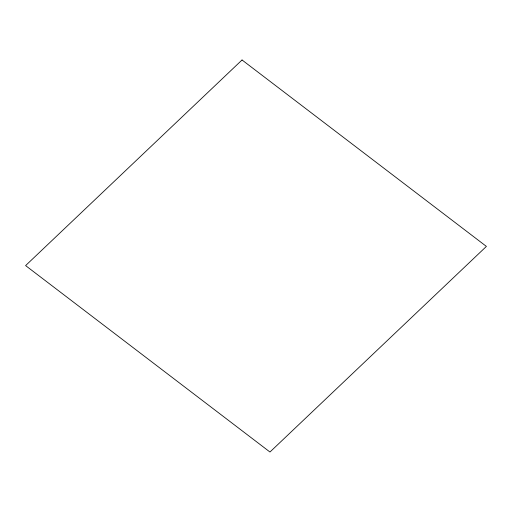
<?xml version="1.0" encoding="UTF-8"?>
<svg xmlns="http://www.w3.org/2000/svg" width="512" height="512" viewBox="0 0 512 512"><rect width="100%" height="100%" fill="white"/><g stroke="black" fill="none" stroke-linecap="round" stroke-linejoin="round"><path stroke-width="0.77" d="M242.035 59.981L25.6 265.594L269.965 452.019L486.4 246.406L242.035 59.981"/></g></svg>
